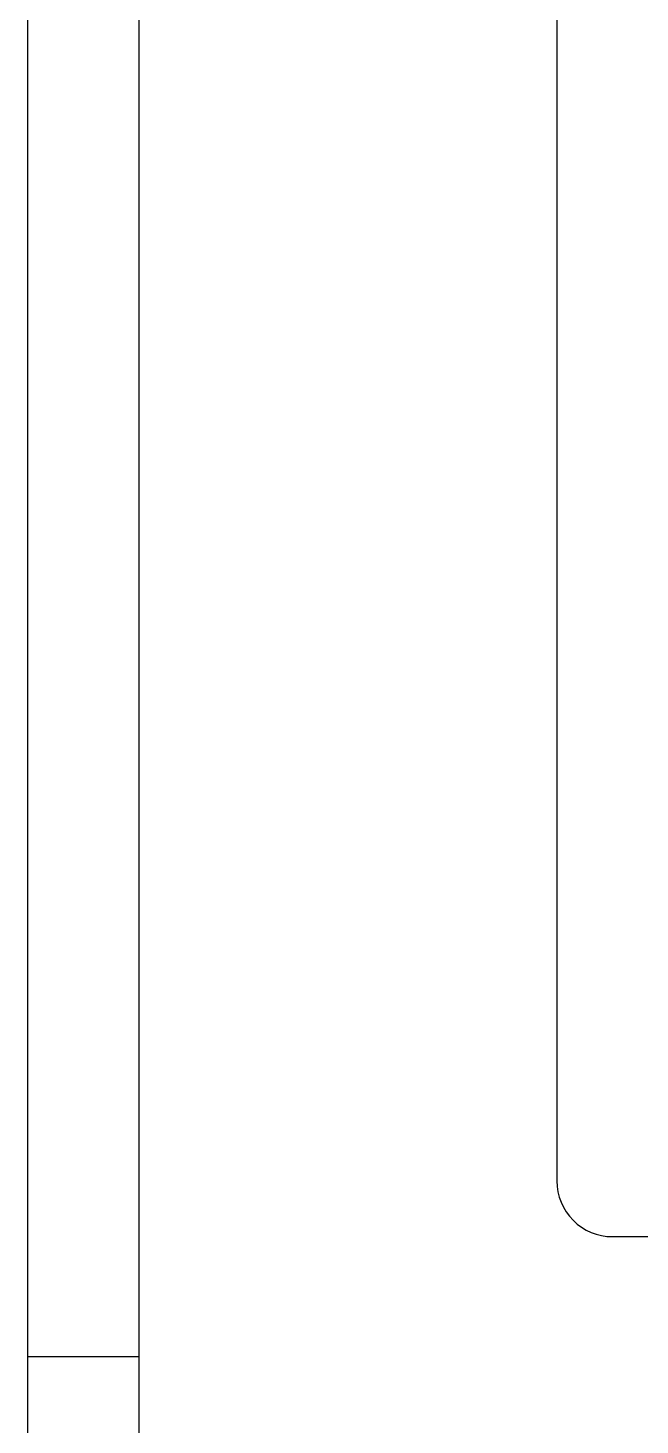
# Model space of a CAD drawing. Header units: millimetres. Extents: x 10 to 287, y 10 to 200.
# Drawn here: x 10 to 21, y 98.78 to 123.85 of the extents above; entities that cross this region are included whole.
import ezdxf

# ---------------------------------------------------------------- set-up
doc = ezdxf.new("R2010")
doc.units = ezdxf.units.MM
doc.layers.get('0').update_dxf_attribs({"linetype": 'CONTINUOUS'})

msp = doc.modelspace()

# ---------------------------------------------------------------- linework, layer by layer
at = {"color": 7}
for points in [[(10, 200.0072), (287.0022, 200.0072), (287.0022, 10), (10, 10)], [(12, 198.0072), (285.0022, 198.0072), (285.0022, 12), (12, 12)]]:
    msp.add_lwpolyline(points, close=True, dxfattribs=at)
for points in [[(19.5, 127.2657), (19.5, 103.1572)], [(20.5, 102.1572), (53.3158, 102.1572)], [(10, 100.0072), (12, 100.0072)]]:
    msp.add_lwpolyline(points, dxfattribs=at)
for points in [[(19.5, 103.1572), (19.5, 102.891984), (19.605357, 102.63763), (19.792893, 102.450093)], [(19.792893, 102.450093), (19.98043, 102.262557), (20.234784, 102.1572), (20.5, 102.1572)]]:
    msp.add_open_spline(points, degree=3, dxfattribs=at)

doc.saveas('drawing.dxf')
